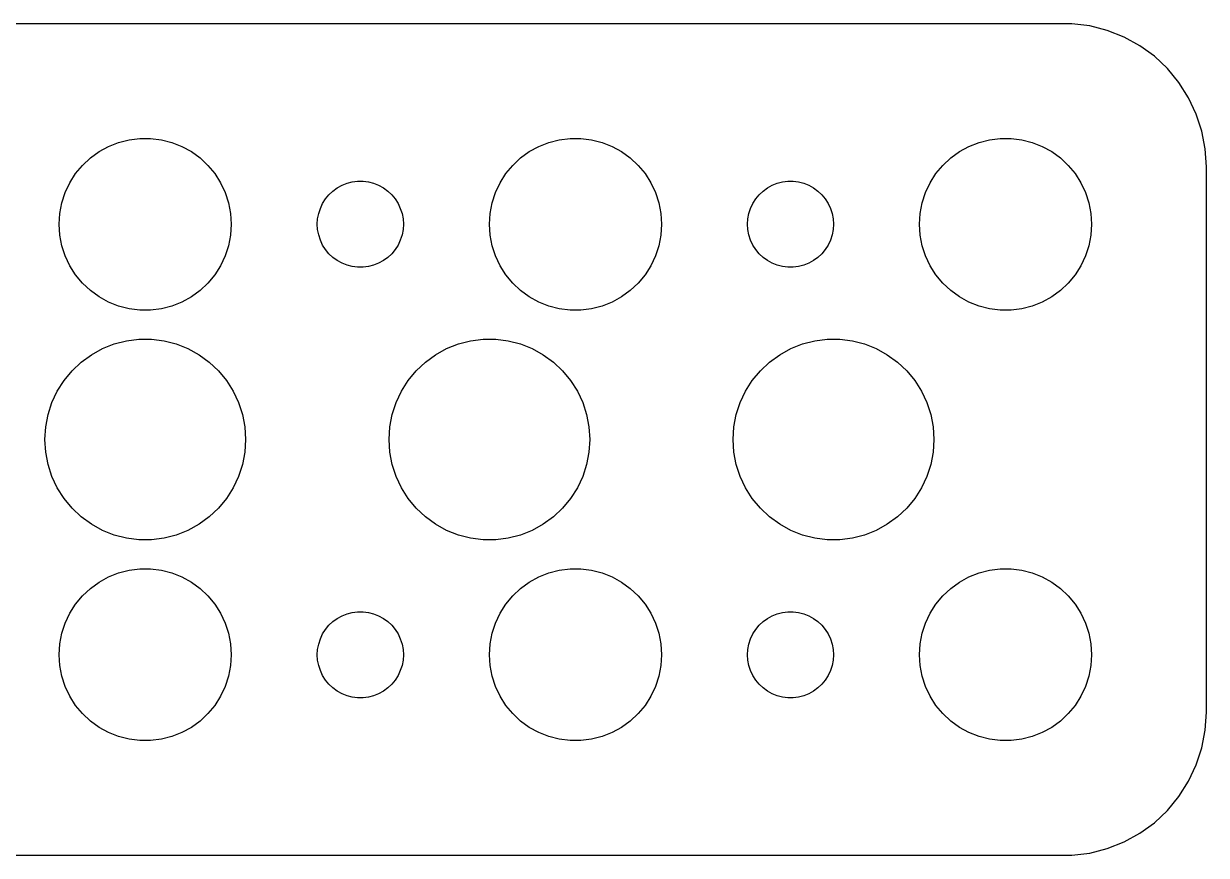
# Model space of a CAD drawing. Header units: metres. Extents: x -37 to 37, y -14.5 to 14.5.
# Drawn here: x -4.24 to 37, y -14.49 to 14.49 of the extents above; entities that cross this region are included whole.
import ezdxf

# ---------------------------------------------------------------- set-up
doc = ezdxf.new("R2010")
doc.units = ezdxf.units.M

msp = doc.modelspace()

# ---------------------------------------------------------------- linework, layer by layer
for p, q in [((32.3139, 14.4901), (-32.3139, 14.4901)), ((32.9369, 14.4114), (32.3139, 14.4901)), ((33.5451, 14.2553), (32.9369, 14.4114)), ((34.1289, 14.0241), (33.5451, 14.2553)), ((34.6791, 13.7216), (34.1289, 14.0241)), ((35.1871, 13.3526), (34.6791, 13.7216)), ((35.6448, 12.9227), (35.1871, 13.3526)), ((36.0451, 12.4389), (35.6448, 12.9227)), ((36.3815, 11.9088), (36.0451, 12.4389)), ((36.6489, 11.3406), (36.3815, 11.9088)), ((36.8429, 10.7434), (36.6489, 11.3406)), ((36.9606, 10.1267), (36.8429, 10.7434)), ((-1.27733, 10.2145), (-0.92705, 10.3532)), ((-0.92705, 10.3532), (-0.56213, 10.4469)), ((-0.56213, 10.4469), (-0.18837, 10.4941)), ((-0.18837, 10.4941), (0.18837, 10.4941)), ((0.18837, 10.4941), (0.56213, 10.4469)), ((0.56213, 10.4469), (0.92705, 10.3532)), ((0.92705, 10.3532), (1.27733, 10.2145)), ((13.7227, 10.2145), (14.0729, 10.3532)), ((14.0729, 10.3532), (14.4379, 10.4469)), ((14.4379, 10.4469), (14.8116, 10.4941)), ((14.8116, 10.4941), (15.1884, 10.4941)), ((15.1884, 10.4941), (15.5621, 10.4469)), ((15.5621, 10.4469), (15.927, 10.3532)), ((15.927, 10.3532), (16.2773, 10.2145)), ((28.7227, 10.2145), (29.0729, 10.3532)), ((29.0729, 10.3532), (29.4379, 10.4469)), ((29.4379, 10.4469), (29.8116, 10.4941)), ((29.8116, 10.4941), (30.1884, 10.4941)), ((30.1884, 10.4941), (30.5621, 10.4469)), ((30.5621, 10.4469), (30.927, 10.3532)), ((30.927, 10.3532), (31.2773, 10.2145)), ((-1.91226, 9.81154), (-1.60747, 10.033)), ((-1.60747, 10.033), (-1.27733, 10.2145)), ((1.27733, 10.2145), (1.60747, 10.033)), ((1.60747, 10.033), (1.91226, 9.81154)), ((13.0877, 9.81154), (13.3925, 10.033)), ((13.3925, 10.033), (13.7227, 10.2145)), ((16.2773, 10.2145), (16.6075, 10.033)), ((16.6075, 10.033), (16.9123, 9.81154)), ((28.0877, 9.81154), (28.3925, 10.033)), ((28.3925, 10.033), (28.7227, 10.2145)), ((31.2773, 10.2145), (31.6075, 10.033)), ((31.6075, 10.033), (31.9123, 9.81154)), ((37, 9.5), (36.9606, 10.1267)), ((-2.42705, 9.26335), (-2.1869, 9.55363)), ((-2.1869, 9.55363), (-1.91226, 9.81154)), ((1.91226, 9.81154), (2.1869, 9.55363)), ((2.1869, 9.55363), (2.42705, 9.26335)), ((12.5729, 9.26335), (12.8131, 9.55363)), ((12.8131, 9.55363), (13.0877, 9.81154)), ((16.9123, 9.81154), (17.1869, 9.55363)), ((17.1869, 9.55363), (17.427, 9.26335)), ((27.5729, 9.26335), (27.8131, 9.55363)), ((27.8131, 9.55363), (28.0877, 9.81154)), ((31.9123, 9.81154), (32.1869, 9.55363)), ((32.1869, 9.55363), (32.427, 9.26335)), ((37, -9.5), (37, 9.5)), ((-2.62891, 8.94525), (-2.42705, 9.26335)), ((2.42705, 9.26335), (2.62891, 8.94525)), ((12.3711, 8.94525), (12.5729, 9.26335)), ((17.427, 9.26335), (17.6289, 8.94525)), ((27.3711, 8.94525), (27.5729, 9.26335)), ((32.427, 9.26335), (32.6289, 8.94525)), ((-2.78932, 8.60437), (-2.62891, 8.94525)), ((2.62891, 8.94525), (2.78932, 8.60437)), ((6.54385, 8.65576), (6.69626, 8.76648)), ((6.69626, 8.76648), (6.86133, 8.85724)), ((6.86133, 8.85724), (7.03647, 8.92657)), ((7.03647, 8.92657), (7.21892, 8.97342)), ((7.21892, 8.97342), (7.40581, 8.99704)), ((7.40581, 8.99704), (7.59418, 8.99704)), ((7.59418, 8.99704), (7.78107, 8.97342)), ((7.78107, 8.97342), (7.96352, 8.92657)), ((7.96352, 8.92657), (8.13866, 8.85724)), ((8.13866, 8.85724), (8.30373, 8.76648)), ((8.30373, 8.76648), (8.45613, 8.65576)), ((12.2107, 8.60437), (12.3711, 8.94525)), ((17.6289, 8.94525), (17.7893, 8.60437)), ((21.5439, 8.65576), (21.6963, 8.76648)), ((21.6963, 8.76648), (21.8613, 8.85724)), ((21.8613, 8.85724), (22.0365, 8.92657)), ((22.0365, 8.92657), (22.2189, 8.97342)), ((22.2189, 8.97342), (22.4058, 8.99704)), ((22.4058, 8.99704), (22.5942, 8.99704)), ((22.5942, 8.99704), (22.7811, 8.97342)), ((22.7811, 8.97342), (22.9635, 8.92657)), ((22.9635, 8.92657), (23.1387, 8.85724)), ((23.1387, 8.85724), (23.3037, 8.76648)), ((23.3037, 8.76648), (23.4561, 8.65576)), ((27.2107, 8.60437), (27.3711, 8.94525)), ((32.6289, 8.94525), (32.7893, 8.60437)), ((-2.90575, 8.24606), (-2.78932, 8.60437)), ((2.78932, 8.60437), (2.90575, 8.24606)), ((6.18553, 8.22263), (6.28647, 8.38167)), ((6.28647, 8.38167), (6.40654, 8.52681)), ((6.40654, 8.52681), (6.54385, 8.65576)), ((8.45613, 8.65576), (8.59344, 8.52681)), ((8.59344, 8.52681), (8.71352, 8.38167)), ((8.71352, 8.38167), (8.81445, 8.22263)), ((12.0942, 8.24606), (12.2107, 8.60437)), ((17.7893, 8.60437), (17.9057, 8.24606)), ((21.1855, 8.22263), (21.2865, 8.38167)), ((21.2865, 8.38167), (21.4065, 8.52681)), ((21.4065, 8.52681), (21.5439, 8.65576)), ((23.4561, 8.65576), (23.5934, 8.52681)), ((23.5934, 8.52681), (23.7135, 8.38167)), ((23.7135, 8.38167), (23.8145, 8.22263)), ((27.0942, 8.24606), (27.2107, 8.60437)), ((32.7893, 8.60437), (32.9057, 8.24606)), ((-3, 7.5), (-2.97633, 7.87599)), ((-2.97633, 7.87599), (-2.90575, 8.24606)), ((2.90575, 8.24606), (2.97633, 7.87599)), ((2.97633, 7.87599), (3, 7.5)), ((6.01183, 7.68799), (6.04712, 7.87303)), ((6.04712, 7.87303), (6.10533, 8.05219)), ((6.10533, 8.05219), (6.18553, 8.22263)), ((8.81445, 8.22263), (8.89465, 8.05219)), ((8.89465, 8.05219), (8.95287, 7.87303)), ((8.95287, 7.87303), (8.98816, 7.68799)), ((12, 7.5), (12.0237, 7.87599)), ((12.0237, 7.87599), (12.0942, 8.24606)), ((17.9057, 8.24606), (17.9763, 7.87599)), ((17.9763, 7.87599), (18, 7.5)), ((21.0118, 7.68799), (21.0471, 7.87303)), ((21.0471, 7.87303), (21.1053, 8.05219)), ((21.1053, 8.05219), (21.1855, 8.22263)), ((23.8145, 8.22263), (23.8947, 8.05219)), ((23.8947, 8.05219), (23.9529, 7.87303)), ((23.9529, 7.87303), (23.9882, 7.68799)), ((27, 7.5), (27.0237, 7.87599)), ((27.0237, 7.87599), (27.0942, 8.24606)), ((32.9057, 8.24606), (32.9763, 7.87599)), ((32.9763, 7.87599), (33, 7.5)), ((-2.97633, 7.12399), (-3, 7.5)), ((3, 7.5), (2.97633, 7.12399)), ((6, 7.5), (6.01183, 7.68799)), ((6.01183, 7.312), (6, 7.5)), ((8.98816, 7.68799), (9, 7.5)), ((9, 7.5), (8.98816, 7.312)), ((12.0237, 7.12399), (12, 7.5)), ((18, 7.5), (17.9763, 7.12399)), ((21, 7.5), (21.0118, 7.68799)), ((21.0118, 7.312), (21, 7.5)), ((23.9882, 7.68799), (24, 7.5)), ((24, 7.5), (23.9882, 7.312)), ((27.0237, 7.12399), (27, 7.5)), ((33, 7.5), (32.9763, 7.12399)), ((-2.90575, 6.75392), (-2.97633, 7.12399)), ((2.97633, 7.12399), (2.90575, 6.75392)), ((6.04712, 7.12695), (6.01183, 7.312)), ((6.10533, 6.9478), (6.04712, 7.12695)), ((8.95287, 7.12695), (8.89465, 6.9478)), ((8.98816, 7.312), (8.95287, 7.12695)), ((12.0942, 6.75392), (12.0237, 7.12399)), ((17.9763, 7.12399), (17.9057, 6.75392)), ((21.0471, 7.12695), (21.0118, 7.312)), ((21.1053, 6.9478), (21.0471, 7.12695)), ((23.9529, 7.12695), (23.8947, 6.9478)), ((23.9882, 7.312), (23.9529, 7.12695)), ((27.0942, 6.75392), (27.0237, 7.12399)), ((32.9763, 7.12399), (32.9057, 6.75392)), ((-2.78932, 6.39561), (-2.90575, 6.75392)), ((2.90575, 6.75392), (2.78932, 6.39561)), ((6.18553, 6.77736), (6.10533, 6.9478)), ((6.28647, 6.61832), (6.18553, 6.77736)), ((6.40654, 6.47318), (6.28647, 6.61832)), ((8.71352, 6.61832), (8.59344, 6.47318)), ((8.81445, 6.77736), (8.71352, 6.61832)), ((8.89465, 6.9478), (8.81445, 6.77736)), ((12.2107, 6.39561), (12.0942, 6.75392)), ((17.9057, 6.75392), (17.7893, 6.39561)), ((21.1855, 6.77736), (21.1053, 6.9478)), ((21.2865, 6.61832), (21.1855, 6.77736)), ((21.4065, 6.47318), (21.2865, 6.61832)), ((23.7135, 6.61832), (23.5934, 6.47318)), ((23.8145, 6.77736), (23.7135, 6.61832)), ((23.8947, 6.9478), (23.8145, 6.77736)), ((27.2107, 6.39561), (27.0942, 6.75392)), ((32.9057, 6.75392), (32.7893, 6.39561)), ((-2.62891, 6.05473), (-2.78932, 6.39561)), ((2.78932, 6.39561), (2.62891, 6.05473)), ((6.54385, 6.34422), (6.40654, 6.47318)), ((6.69626, 6.23351), (6.54385, 6.34422)), ((6.86133, 6.14275), (6.69626, 6.23351)), ((8.30373, 6.23351), (8.13866, 6.14275)), ((8.45613, 6.34422), (8.30373, 6.23351)), ((8.59344, 6.47318), (8.45613, 6.34422)), ((12.3711, 6.05473), (12.2107, 6.39561)), ((17.7893, 6.39561), (17.6289, 6.05473)), ((21.5439, 6.34422), (21.4065, 6.47318)), ((21.6963, 6.23351), (21.5439, 6.34422)), ((21.8613, 6.14275), (21.6963, 6.23351)), ((23.3037, 6.23351), (23.1387, 6.14275)), ((23.4561, 6.34422), (23.3037, 6.23351)), ((23.5934, 6.47318), (23.4561, 6.34422)), ((27.3711, 6.05473), (27.2107, 6.39561)), ((32.7893, 6.39561), (32.6289, 6.05473)), ((-2.42705, 5.73663), (-2.62891, 6.05473)), ((2.62891, 6.05473), (2.42705, 5.73663)), ((7.03647, 6.07341), (6.86133, 6.14275)), ((7.21892, 6.02657), (7.03647, 6.07341)), ((7.40581, 6.00294), (7.21892, 6.02657)), ((7.59418, 6.00294), (7.40581, 6.00294)), ((7.78107, 6.02657), (7.59418, 6.00294)), ((7.96352, 6.07341), (7.78107, 6.02657)), ((8.13866, 6.14275), (7.96352, 6.07341)), ((12.5729, 5.73663), (12.3711, 6.05473)), ((17.6289, 6.05473), (17.427, 5.73663)), ((22.0365, 6.07341), (21.8613, 6.14275)), ((22.2189, 6.02657), (22.0365, 6.07341)), ((22.4058, 6.00294), (22.2189, 6.02657)), ((22.5942, 6.00294), (22.4058, 6.00294)), ((22.7811, 6.02657), (22.5942, 6.00294)), ((22.9635, 6.07341), (22.7811, 6.02657)), ((23.1387, 6.14275), (22.9635, 6.07341)), ((27.5729, 5.73663), (27.3711, 6.05473)), ((32.6289, 6.05473), (32.427, 5.73663)), ((-2.1869, 5.44635), (-2.42705, 5.73663)), ((-1.91226, 5.18845), (-2.1869, 5.44635)), ((2.1869, 5.44635), (1.91226, 5.18845)), ((2.42705, 5.73663), (2.1869, 5.44635)), ((12.8131, 5.44635), (12.5729, 5.73663)), ((13.0877, 5.18845), (12.8131, 5.44635)), ((17.1869, 5.44635), (16.9123, 5.18845)), ((17.427, 5.73663), (17.1869, 5.44635)), ((27.8131, 5.44635), (27.5729, 5.73663)), ((28.0877, 5.18845), (27.8131, 5.44635)), ((32.1869, 5.44635), (31.9123, 5.18845)), ((32.427, 5.73663), (32.1869, 5.44635)), ((-1.60747, 4.96701), (-1.91226, 5.18845)), ((-1.27733, 4.78551), (-1.60747, 4.96701)), ((1.60747, 4.96701), (1.27733, 4.78551)), ((1.91226, 5.18845), (1.60747, 4.96701)), ((13.3925, 4.96701), (13.0877, 5.18845)), ((13.7227, 4.78551), (13.3925, 4.96701)), ((16.6075, 4.96701), (16.2773, 4.78551)), ((16.9123, 5.18845), (16.6075, 4.96701)), ((28.3925, 4.96701), (28.0877, 5.18845)), ((28.7227, 4.78551), (28.3925, 4.96701)), ((31.6075, 4.96701), (31.2773, 4.78551)), ((31.9123, 5.18845), (31.6075, 4.96701)), ((-0.92705, 4.64682), (-1.27733, 4.78551)), ((-0.56213, 4.55313), (-0.92705, 4.64682)), ((-0.18837, 4.50591), (-0.56213, 4.55313)), ((0.56213, 4.55313), (0.18837, 4.50591)), ((0.92705, 4.64682), (0.56213, 4.55313)), ((1.27733, 4.78551), (0.92705, 4.64682)), ((14.0729, 4.64682), (13.7227, 4.78551)), ((14.4379, 4.55313), (14.0729, 4.64682)), ((14.8116, 4.50591), (14.4379, 4.55313)), ((15.5621, 4.55313), (15.1884, 4.50591)), ((15.927, 4.64682), (15.5621, 4.55313)), ((16.2773, 4.78551), (15.927, 4.64682)), ((29.0729, 4.64682), (28.7227, 4.78551)), ((29.4379, 4.55313), (29.0729, 4.64682)), ((29.8116, 4.50591), (29.4379, 4.55313)), ((30.5621, 4.55313), (30.1884, 4.50591)), ((30.927, 4.64682), (30.5621, 4.55313)), ((31.2773, 4.78551), (30.927, 4.64682)), ((0.18837, 4.50591), (-0.18837, 4.50591)), ((15.1884, 4.50591), (14.8116, 4.50591)), ((30.1884, 4.50591), (29.8116, 4.50591)), ((-1.49022, 3.16689), (-1.08156, 3.32869)), ((-1.08156, 3.32869), (-0.65582, 3.438)), ((-0.65582, 3.438), (-0.21976, 3.49309)), ((-0.21976, 3.49309), (0.21976, 3.49309)), ((0.21976, 3.49309), (0.65582, 3.438)), ((0.65582, 3.438), (1.08156, 3.32869)), ((1.08156, 3.32869), (1.49022, 3.16689)), ((10.5098, 3.16689), (10.9184, 3.32869)), ((10.9184, 3.32869), (11.3442, 3.438)), ((11.3442, 3.438), (11.7802, 3.49309)), ((11.7802, 3.49309), (12.2198, 3.49309)), ((12.2198, 3.49309), (12.6558, 3.438)), ((12.6558, 3.438), (13.0816, 3.32869)), ((13.0816, 3.32869), (13.4902, 3.16689)), ((22.5098, 3.16689), (22.9184, 3.32869)), ((22.9184, 3.32869), (23.3442, 3.438)), ((23.3442, 3.438), (23.7802, 3.49309)), ((23.7802, 3.49309), (24.2198, 3.49309)), ((24.2198, 3.49309), (24.6558, 3.438)), ((24.6558, 3.438), (25.0816, 3.32869)), ((25.0816, 3.32869), (25.4902, 3.16689)), ((-2.23097, 2.69679), (-1.87538, 2.95514)), ((-1.87538, 2.95514), (-1.49022, 3.16689)), ((1.49022, 3.16689), (1.87538, 2.95514)), ((1.87538, 2.95514), (2.23097, 2.69679)), ((9.76901, 2.69679), (10.1246, 2.95514)), ((10.1246, 2.95514), (10.5098, 3.16689)), ((13.4902, 3.16689), (13.8754, 2.95514)), ((13.8754, 2.95514), (14.231, 2.69679)), ((21.769, 2.69679), (22.1246, 2.95514)), ((22.1246, 2.95514), (22.5098, 3.16689)), ((25.4902, 3.16689), (25.8754, 2.95514)), ((25.8754, 2.95514), (26.231, 2.69679)), ((-2.55138, 2.3959), (-2.23097, 2.69679)), ((2.23097, 2.69679), (2.55138, 2.3959)), ((9.44861, 2.3959), (9.76901, 2.69679)), ((14.231, 2.69679), (14.5514, 2.3959)), ((21.4486, 2.3959), (21.769, 2.69679)), ((26.231, 2.69679), (26.5514, 2.3959)), ((-2.83156, 2.05724), (-2.55138, 2.3959)), ((2.55138, 2.3959), (2.83156, 2.05724)), ((9.16843, 2.05724), (9.44861, 2.3959)), ((14.5514, 2.3959), (14.8316, 2.05724)), ((21.1684, 2.05724), (21.4486, 2.3959)), ((26.5514, 2.3959), (26.8316, 2.05724)), ((-3.25421, 1.28842), (-3.06706, 1.68613)), ((-3.06706, 1.68613), (-2.83156, 2.05724)), ((2.83156, 2.05724), (3.06706, 1.68613)), ((3.06706, 1.68613), (3.25421, 1.28842)), ((8.74577, 1.28842), (8.93292, 1.68613)), ((8.93292, 1.68613), (9.16843, 2.05724)), ((14.8316, 2.05724), (15.0671, 1.68613)), ((15.0671, 1.68613), (15.2542, 1.28842)), ((20.7458, 1.28842), (20.9329, 1.68613)), ((20.9329, 1.68613), (21.1684, 2.05724)), ((26.8316, 2.05724), (27.0671, 1.68613)), ((27.0671, 1.68613), (27.2542, 1.28842)), ((-3.39003, 0.87041), (-3.25421, 1.28842)), ((3.25421, 1.28842), (3.39003, 0.87041)), ((8.60995, 0.87041), (8.74577, 1.28842)), ((15.2542, 1.28842), (15.39, 0.87041)), ((20.61, 0.87041), (20.7458, 1.28842)), ((27.2542, 1.28842), (27.39, 0.87041)), ((-3.4724, 0.43866), (-3.39003, 0.87041)), ((3.39003, 0.87041), (3.4724, 0.43866)), ((8.52759, 0.43866), (8.60995, 0.87041)), ((15.39, 0.87041), (15.4724, 0.43866)), ((20.5276, 0.43866), (20.61, 0.87041)), ((27.39, 0.87041), (27.4724, 0.43866)), ((-3.5, 0), (-3.4724, 0.43866)), ((3.4724, 0.43866), (3.5, 0)), ((8.5, 0), (8.52759, 0.43866)), ((15.4724, 0.43866), (15.5, 0)), ((20.5, 0), (20.5276, 0.43866)), ((27.4724, 0.43866), (27.5, 0)), ((-3.4724, -0.43866), (-3.5, 0)), ((3.5, 0), (3.4724, -0.43866)), ((8.52759, -0.43866), (8.5, 0)), ((15.5, 0), (15.4724, -0.43866)), ((20.5276, -0.43866), (20.5, 0)), ((27.5, 0), (27.4724, -0.43866)), ((-3.39003, -0.87041), (-3.4724, -0.43866)), ((3.4724, -0.43866), (3.39003, -0.87041)), ((8.60995, -0.87041), (8.52759, -0.43866)), ((15.4724, -0.43866), (15.39, -0.87041)), ((20.61, -0.87041), (20.5276, -0.43866)), ((27.4724, -0.43866), (27.39, -0.87041)), ((-3.25421, -1.28842), (-3.39003, -0.87041)), ((3.39003, -0.87041), (3.25421, -1.28842)), ((8.74577, -1.28842), (8.60995, -0.87041)), ((15.39, -0.87041), (15.2542, -1.28842)), ((20.7458, -1.28842), (20.61, -0.87041)), ((27.39, -0.87041), (27.2542, -1.28842)), ((-3.06706, -1.68613), (-3.25421, -1.28842)), ((3.25421, -1.28842), (3.06706, -1.68613)), ((8.93292, -1.68613), (8.74577, -1.28842)), ((15.2542, -1.28842), (15.0671, -1.68613)), ((20.9329, -1.68613), (20.7458, -1.28842)), ((27.2542, -1.28842), (27.0671, -1.68613)), ((-2.83156, -2.05724), (-3.06706, -1.68613)), ((-2.55138, -2.3959), (-2.83156, -2.05724)), ((2.83156, -2.05724), (2.55138, -2.3959)), ((3.06706, -1.68613), (2.83156, -2.05724)), ((9.16843, -2.05724), (8.93292, -1.68613)), ((9.44861, -2.3959), (9.16843, -2.05724)), ((14.8316, -2.05724), (14.5514, -2.3959)), ((15.0671, -1.68613), (14.8316, -2.05724)), ((21.1684, -2.05724), (20.9329, -1.68613)), ((21.4486, -2.3959), (21.1684, -2.05724)), ((26.8316, -2.05724), (26.5514, -2.3959)), ((27.0671, -1.68613), (26.8316, -2.05724)), ((-2.23097, -2.69679), (-2.55138, -2.3959)), ((2.55138, -2.3959), (2.23097, -2.69679)), ((9.76901, -2.69679), (9.44861, -2.3959)), ((14.5514, -2.3959), (14.231, -2.69679)), ((21.769, -2.69679), (21.4486, -2.3959)), ((26.5514, -2.3959), (26.231, -2.69679)), ((-1.87538, -2.95514), (-2.23097, -2.69679)), ((2.23097, -2.69679), (1.87538, -2.95514)), ((10.1246, -2.95514), (9.76901, -2.69679)), ((14.231, -2.69679), (13.8754, -2.95514)), ((22.1246, -2.95514), (21.769, -2.69679)), ((26.231, -2.69679), (25.8754, -2.95514)), ((-1.49022, -3.16689), (-1.87538, -2.95514)), ((-1.08156, -3.32869), (-1.49022, -3.16689)), ((1.49022, -3.16689), (1.08156, -3.32869)), ((1.87538, -2.95514), (1.49022, -3.16689)), ((10.5098, -3.16689), (10.1246, -2.95514)), ((10.9184, -3.32869), (10.5098, -3.16689)), ((13.4902, -3.16689), (13.0816, -3.32869)), ((13.8754, -2.95514), (13.4902, -3.16689)), ((22.5098, -3.16689), (22.1246, -2.95514)), ((22.9184, -3.32869), (22.5098, -3.16689)), ((25.4902, -3.16689), (25.0816, -3.32869)), ((25.8754, -2.95514), (25.4902, -3.16689)), ((-0.65582, -3.438), (-1.08156, -3.32869)), ((-0.21976, -3.49309), (-0.65582, -3.438)), ((0.21976, -3.49309), (-0.21976, -3.49309)), ((0.65582, -3.438), (0.21976, -3.49309)), ((1.08156, -3.32869), (0.65582, -3.438)), ((11.3442, -3.438), (10.9184, -3.32869)), ((11.7802, -3.49309), (11.3442, -3.438)), ((12.2198, -3.49309), (11.7802, -3.49309)), ((12.6558, -3.438), (12.2198, -3.49309)), ((13.0816, -3.32869), (12.6558, -3.438)), ((23.3442, -3.438), (22.9184, -3.32869)), ((23.7802, -3.49309), (23.3442, -3.438)), ((24.2198, -3.49309), (23.7802, -3.49309)), ((24.6558, -3.438), (24.2198, -3.49309)), ((25.0816, -3.32869), (24.6558, -3.438)), ((-0.56213, -4.55313), (-0.18837, -4.50591)), ((-0.18837, -4.50591), (0.18837, -4.50591)), ((0.18837, -4.50591), (0.56213, -4.55313)), ((14.4379, -4.55313), (14.8116, -4.50591)), ((14.8116, -4.50591), (15.1884, -4.50591)), ((15.1884, -4.50591), (15.5621, -4.55313)), ((29.4379, -4.55313), (29.8116, -4.50591)), ((29.8116, -4.50591), (30.1884, -4.50591)), ((30.1884, -4.50591), (30.5621, -4.55313)), ((-1.60747, -4.96701), (-1.27733, -4.78551)), ((-1.27733, -4.78551), (-0.92705, -4.64682)), ((-0.92705, -4.64682), (-0.56213, -4.55313)), ((0.56213, -4.55313), (0.92705, -4.64682)), ((0.92705, -4.64682), (1.27733, -4.78551)), ((1.27733, -4.78551), (1.60747, -4.96701)), ((13.3925, -4.96701), (13.7227, -4.78551)), ((13.7227, -4.78551), (14.0729, -4.64682)), ((14.0729, -4.64682), (14.4379, -4.55313)), ((15.5621, -4.55313), (15.927, -4.64682)), ((15.927, -4.64682), (16.2773, -4.78551)), ((16.2773, -4.78551), (16.6075, -4.96701)), ((28.3925, -4.96701), (28.7227, -4.78551)), ((28.7227, -4.78551), (29.0729, -4.64682)), ((29.0729, -4.64682), (29.4379, -4.55313)), ((30.5621, -4.55313), (30.927, -4.64682)), ((30.927, -4.64682), (31.2773, -4.78551)), ((31.2773, -4.78551), (31.6075, -4.96701)), ((-2.1869, -5.44635), (-1.91226, -5.18845)), ((-1.91226, -5.18845), (-1.60747, -4.96701)), ((1.60747, -4.96701), (1.91226, -5.18845)), ((1.91226, -5.18845), (2.1869, -5.44635)), ((12.8131, -5.44635), (13.0877, -5.18845)), ((13.0877, -5.18845), (13.3925, -4.96701)), ((16.6075, -4.96701), (16.9123, -5.18845)), ((16.9123, -5.18845), (17.1869, -5.44635)), ((27.8131, -5.44635), (28.0877, -5.18845)), ((28.0877, -5.18845), (28.3925, -4.96701)), ((31.6075, -4.96701), (31.9123, -5.18845)), ((31.9123, -5.18845), (32.1869, -5.44635)), ((-2.62891, -6.05473), (-2.42705, -5.73663)), ((-2.42705, -5.73663), (-2.1869, -5.44635)), ((2.1869, -5.44635), (2.42705, -5.73663)), ((2.42705, -5.73663), (2.62891, -6.05473)), ((12.3711, -6.05473), (12.5729, -5.73663)), ((12.5729, -5.73663), (12.8131, -5.44635)), ((17.1869, -5.44635), (17.427, -5.73663)), ((17.427, -5.73663), (17.6289, -6.05473)), ((27.3711, -6.05473), (27.5729, -5.73663)), ((27.5729, -5.73663), (27.8131, -5.44635)), ((32.1869, -5.44635), (32.427, -5.73663)), ((32.427, -5.73663), (32.6289, -6.05473)), ((-2.78932, -6.39561), (-2.62891, -6.05473)), ((2.62891, -6.05473), (2.78932, -6.39561)), ((6.69626, -6.23351), (6.86133, -6.14275)), ((6.86133, -6.14275), (7.03647, -6.07341)), ((7.03647, -6.07341), (7.21892, -6.02657)), ((7.21892, -6.02657), (7.40581, -6.00294)), ((7.40581, -6.00294), (7.59418, -6.00294)), ((7.59418, -6.00294), (7.78107, -6.02657)), ((7.78107, -6.02657), (7.96352, -6.07341)), ((7.96352, -6.07341), (8.13866, -6.14275)), ((8.13866, -6.14275), (8.30373, -6.23351)), ((12.2107, -6.39561), (12.3711, -6.05473)), ((17.6289, -6.05473), (17.7893, -6.39561)), ((21.6963, -6.23351), (21.8613, -6.14275)), ((21.8613, -6.14275), (22.0365, -6.07341)), ((22.0365, -6.07341), (22.2189, -6.02657)), ((22.2189, -6.02657), (22.4058, -6.00294)), ((22.4058, -6.00294), (22.5942, -6.00294)), ((22.5942, -6.00294), (22.7811, -6.02657)), ((22.7811, -6.02657), (22.9635, -6.07341)), ((22.9635, -6.07341), (23.1387, -6.14275)), ((23.1387, -6.14275), (23.3037, -6.23351)), ((27.2107, -6.39561), (27.3711, -6.05473)), ((32.6289, -6.05473), (32.7893, -6.39561)), ((-2.90575, -6.75392), (-2.78932, -6.39561)), ((2.78932, -6.39561), (2.90575, -6.75392)), ((6.28647, -6.61832), (6.40654, -6.47318)), ((6.40654, -6.47318), (6.54385, -6.34422)), ((6.54385, -6.34422), (6.69626, -6.23351)), ((8.30373, -6.23351), (8.45613, -6.34422)), ((8.45613, -6.34422), (8.59344, -6.47318)), ((8.59344, -6.47318), (8.71352, -6.61832)), ((12.0942, -6.75392), (12.2107, -6.39561)), ((17.7893, -6.39561), (17.9057, -6.75392)), ((21.2865, -6.61832), (21.4065, -6.47318)), ((21.4065, -6.47318), (21.5439, -6.34422)), ((21.5439, -6.34422), (21.6963, -6.23351)), ((23.3037, -6.23351), (23.4561, -6.34422)), ((23.4561, -6.34422), (23.5934, -6.47318)), ((23.5934, -6.47318), (23.7135, -6.61832)), ((27.0942, -6.75392), (27.2107, -6.39561)), ((32.7893, -6.39561), (32.9057, -6.75392)), ((-2.97633, -7.12399), (-2.90575, -6.75392)), ((2.90575, -6.75392), (2.97633, -7.12399)), ((6.04712, -7.12695), (6.10533, -6.9478)), ((6.10533, -6.9478), (6.18553, -6.77736)), ((6.18553, -6.77736), (6.28647, -6.61832)), ((8.71352, -6.61832), (8.81445, -6.77736)), ((8.81445, -6.77736), (8.89465, -6.9478)), ((8.89465, -6.9478), (8.95287, -7.12695)), ((12.0237, -7.12399), (12.0942, -6.75392)), ((17.9057, -6.75392), (17.9763, -7.12399)), ((21.0471, -7.12695), (21.1053, -6.9478)), ((21.1053, -6.9478), (21.1855, -6.77736)), ((21.1855, -6.77736), (21.2865, -6.61832)), ((23.7135, -6.61832), (23.8145, -6.77736)), ((23.8145, -6.77736), (23.8947, -6.9478)), ((23.8947, -6.9478), (23.9529, -7.12695)), ((27.0237, -7.12399), (27.0942, -6.75392)), ((32.9057, -6.75392), (32.9763, -7.12399)), ((-3, -7.5), (-2.97633, -7.12399)), ((2.97633, -7.12399), (3, -7.5)), ((6, -7.5), (6.01183, -7.312)), ((6.01183, -7.312), (6.04712, -7.12695)), ((8.95287, -7.12695), (8.98816, -7.312)), ((8.98816, -7.312), (9, -7.5)), ((12, -7.5), (12.0237, -7.12399)), ((17.9763, -7.12399), (18, -7.5)), ((21, -7.5), (21.0118, -7.312)), ((21.0118, -7.312), (21.0471, -7.12695)), ((23.9529, -7.12695), (23.9882, -7.312)), ((23.9882, -7.312), (24, -7.5)), ((27, -7.5), (27.0237, -7.12399)), ((32.9763, -7.12399), (33, -7.5)), ((-2.97633, -7.87599), (-3, -7.5)), ((3, -7.5), (2.97633, -7.87599)), ((6.01183, -7.68799), (6, -7.5)), ((6.04712, -7.87303), (6.01183, -7.68799)), ((8.98816, -7.68799), (8.95287, -7.87303)), ((9, -7.5), (8.98816, -7.68799)), ((12.0237, -7.87599), (12, -7.5)), ((18, -7.5), (17.9763, -7.87599)), ((21.0118, -7.68799), (21, -7.5)), ((21.0471, -7.87303), (21.0118, -7.68799)), ((23.9882, -7.68799), (23.9529, -7.87303)), ((24, -7.5), (23.9882, -7.68799)), ((27.0237, -7.87599), (27, -7.5)), ((33, -7.5), (32.9763, -7.87599)), ((-2.90575, -8.24606), (-2.97633, -7.87599)), ((-2.78932, -8.60437), (-2.90575, -8.24606)), ((2.90575, -8.24606), (2.78932, -8.60437)), ((2.97633, -7.87599), (2.90575, -8.24606)), ((6.10533, -8.05219), (6.04712, -7.87303)), ((6.18553, -8.22263), (6.10533, -8.05219)), ((6.28647, -8.38167), (6.18553, -8.22263)), ((8.81445, -8.22263), (8.71352, -8.38167)), ((8.89465, -8.05219), (8.81445, -8.22263)), ((8.95287, -7.87303), (8.89465, -8.05219)), ((12.0942, -8.24606), (12.0237, -7.87599)), ((12.2107, -8.60437), (12.0942, -8.24606)), ((17.9057, -8.24606), (17.7893, -8.60437)), ((17.9763, -7.87599), (17.9057, -8.24606)), ((21.1053, -8.05219), (21.0471, -7.87303)), ((21.1855, -8.22263), (21.1053, -8.05219)), ((21.2865, -8.38167), (21.1855, -8.22263)), ((23.8145, -8.22263), (23.7135, -8.38167)), ((23.8947, -8.05219), (23.8145, -8.22263)), ((23.9529, -7.87303), (23.8947, -8.05219)), ((27.0942, -8.24606), (27.0237, -7.87599)), ((27.2107, -8.60437), (27.0942, -8.24606)), ((32.9057, -8.24606), (32.7893, -8.60437)), ((32.9763, -7.87599), (32.9057, -8.24606)), ((-2.62891, -8.94525), (-2.78932, -8.60437)), ((2.78932, -8.60437), (2.62891, -8.94525)), ((6.40654, -8.52681), (6.28647, -8.38167)), ((6.54385, -8.65576), (6.40654, -8.52681)), ((6.69626, -8.76648), (6.54385, -8.65576)), ((8.45613, -8.65576), (8.30373, -8.76648)), ((8.59344, -8.52681), (8.45613, -8.65576)), ((8.71352, -8.38167), (8.59344, -8.52681)), ((12.3711, -8.94525), (12.2107, -8.60437)), ((17.7893, -8.60437), (17.6289, -8.94525)), ((21.4065, -8.52681), (21.2865, -8.38167)), ((21.5439, -8.65576), (21.4065, -8.52681)), ((21.6963, -8.76648), (21.5439, -8.65576)), ((23.4561, -8.65576), (23.3037, -8.76648)), ((23.5934, -8.52681), (23.4561, -8.65576)), ((23.7135, -8.38167), (23.5934, -8.52681)), ((27.3711, -8.94525), (27.2107, -8.60437)), ((32.7893, -8.60437), (32.6289, -8.94525)), ((-2.42705, -9.26335), (-2.62891, -8.94525)), ((2.62891, -8.94525), (2.42705, -9.26335)), ((6.86133, -8.85724), (6.69626, -8.76648)), ((7.03647, -8.92657), (6.86133, -8.85724)), ((7.21892, -8.97342), (7.03647, -8.92657)), ((7.40581, -8.99704), (7.21892, -8.97342)), ((7.59418, -8.99704), (7.40581, -8.99704)), ((7.78107, -8.97342), (7.59418, -8.99704)), ((7.96352, -8.92657), (7.78107, -8.97342)), ((8.13866, -8.85724), (7.96352, -8.92657)), ((8.30373, -8.76648), (8.13866, -8.85724)), ((12.5729, -9.26335), (12.3711, -8.94525)), ((17.6289, -8.94525), (17.427, -9.26335)), ((21.8613, -8.85724), (21.6963, -8.76648)), ((22.0365, -8.92657), (21.8613, -8.85724)), ((22.2189, -8.97342), (22.0365, -8.92657)), ((22.4058, -8.99704), (22.2189, -8.97342)), ((22.5942, -8.99704), (22.4058, -8.99704)), ((22.7811, -8.97342), (22.5942, -8.99704)), ((22.9635, -8.92657), (22.7811, -8.97342)), ((23.1387, -8.85724), (22.9635, -8.92657)), ((23.3037, -8.76648), (23.1387, -8.85724)), ((27.5729, -9.26335), (27.3711, -8.94525)), ((32.6289, -8.94525), (32.427, -9.26335)), ((-2.1869, -9.55363), (-2.42705, -9.26335)), ((2.42705, -9.26335), (2.1869, -9.55363)), ((12.8131, -9.55363), (12.5729, -9.26335)), ((17.427, -9.26335), (17.1869, -9.55363)), ((27.8131, -9.55363), (27.5729, -9.26335)), ((32.427, -9.26335), (32.1869, -9.55363)), ((-1.91226, -9.81154), (-2.1869, -9.55363)), ((-1.60747, -10.033), (-1.91226, -9.81154)), ((1.91226, -9.81154), (1.60747, -10.033)), ((2.1869, -9.55363), (1.91226, -9.81154)), ((13.0877, -9.81154), (12.8131, -9.55363)), ((13.3925, -10.033), (13.0877, -9.81154)), ((16.9123, -9.81154), (16.6075, -10.033)), ((17.1869, -9.55363), (16.9123, -9.81154)), ((28.0877, -9.81154), (27.8131, -9.55363)), ((28.3925, -10.033), (28.0877, -9.81154)), ((31.9123, -9.81154), (31.6075, -10.033)), ((32.1869, -9.55363), (31.9123, -9.81154)), ((36.9606, -10.1267), (37, -9.5)), ((-1.27733, -10.2145), (-1.60747, -10.033)), ((-0.92705, -10.3532), (-1.27733, -10.2145)), ((1.27733, -10.2145), (0.92705, -10.3532)), ((1.60747, -10.033), (1.27733, -10.2145)), ((13.7227, -10.2145), (13.3925, -10.033)), ((14.0729, -10.3532), (13.7227, -10.2145)), ((16.2773, -10.2145), (15.927, -10.3532)), ((16.6075, -10.033), (16.2773, -10.2145)), ((28.7227, -10.2145), (28.3925, -10.033)), ((29.0729, -10.3532), (28.7227, -10.2145)), ((31.2773, -10.2145), (30.927, -10.3532)), ((31.6075, -10.033), (31.2773, -10.2145)), ((36.8429, -10.7434), (36.9606, -10.1267)), ((-0.56213, -10.4469), (-0.92705, -10.3532)), ((-0.18837, -10.4941), (-0.56213, -10.4469)), ((0.18837, -10.4941), (-0.18837, -10.4941)), ((0.56213, -10.4469), (0.18837, -10.4941)), ((0.92705, -10.3532), (0.56213, -10.4469)), ((14.4379, -10.4469), (14.0729, -10.3532)), ((14.8116, -10.4941), (14.4379, -10.4469)), ((15.1884, -10.4941), (14.8116, -10.4941)), ((15.5621, -10.4469), (15.1884, -10.4941)), ((15.927, -10.3532), (15.5621, -10.4469)), ((29.4379, -10.4469), (29.0729, -10.3532)), ((29.8116, -10.4941), (29.4379, -10.4469)), ((30.1884, -10.4941), (29.8116, -10.4941)), ((30.5621, -10.4469), (30.1884, -10.4941)), ((30.927, -10.3532), (30.5621, -10.4469)), ((36.6489, -11.3406), (36.8429, -10.7434)), ((36.3815, -11.9088), (36.6489, -11.3406)), ((36.0451, -12.4389), (36.3815, -11.9088)), ((35.6448, -12.9227), (36.0451, -12.4389)), ((35.1871, -13.3526), (35.6448, -12.9227)), ((34.6791, -13.7216), (35.1871, -13.3526)), ((34.1289, -14.0241), (34.6791, -13.7216)), ((32.3139, -14.4901), (32.9369, -14.4114)), ((32.9369, -14.4114), (33.5451, -14.2553)), ((33.5451, -14.2553), (34.1289, -14.0241)), ((-32.3139, -14.4901), (32.3139, -14.4901))]:
    msp.add_line(p, q)

doc.saveas('drawing.dxf')
